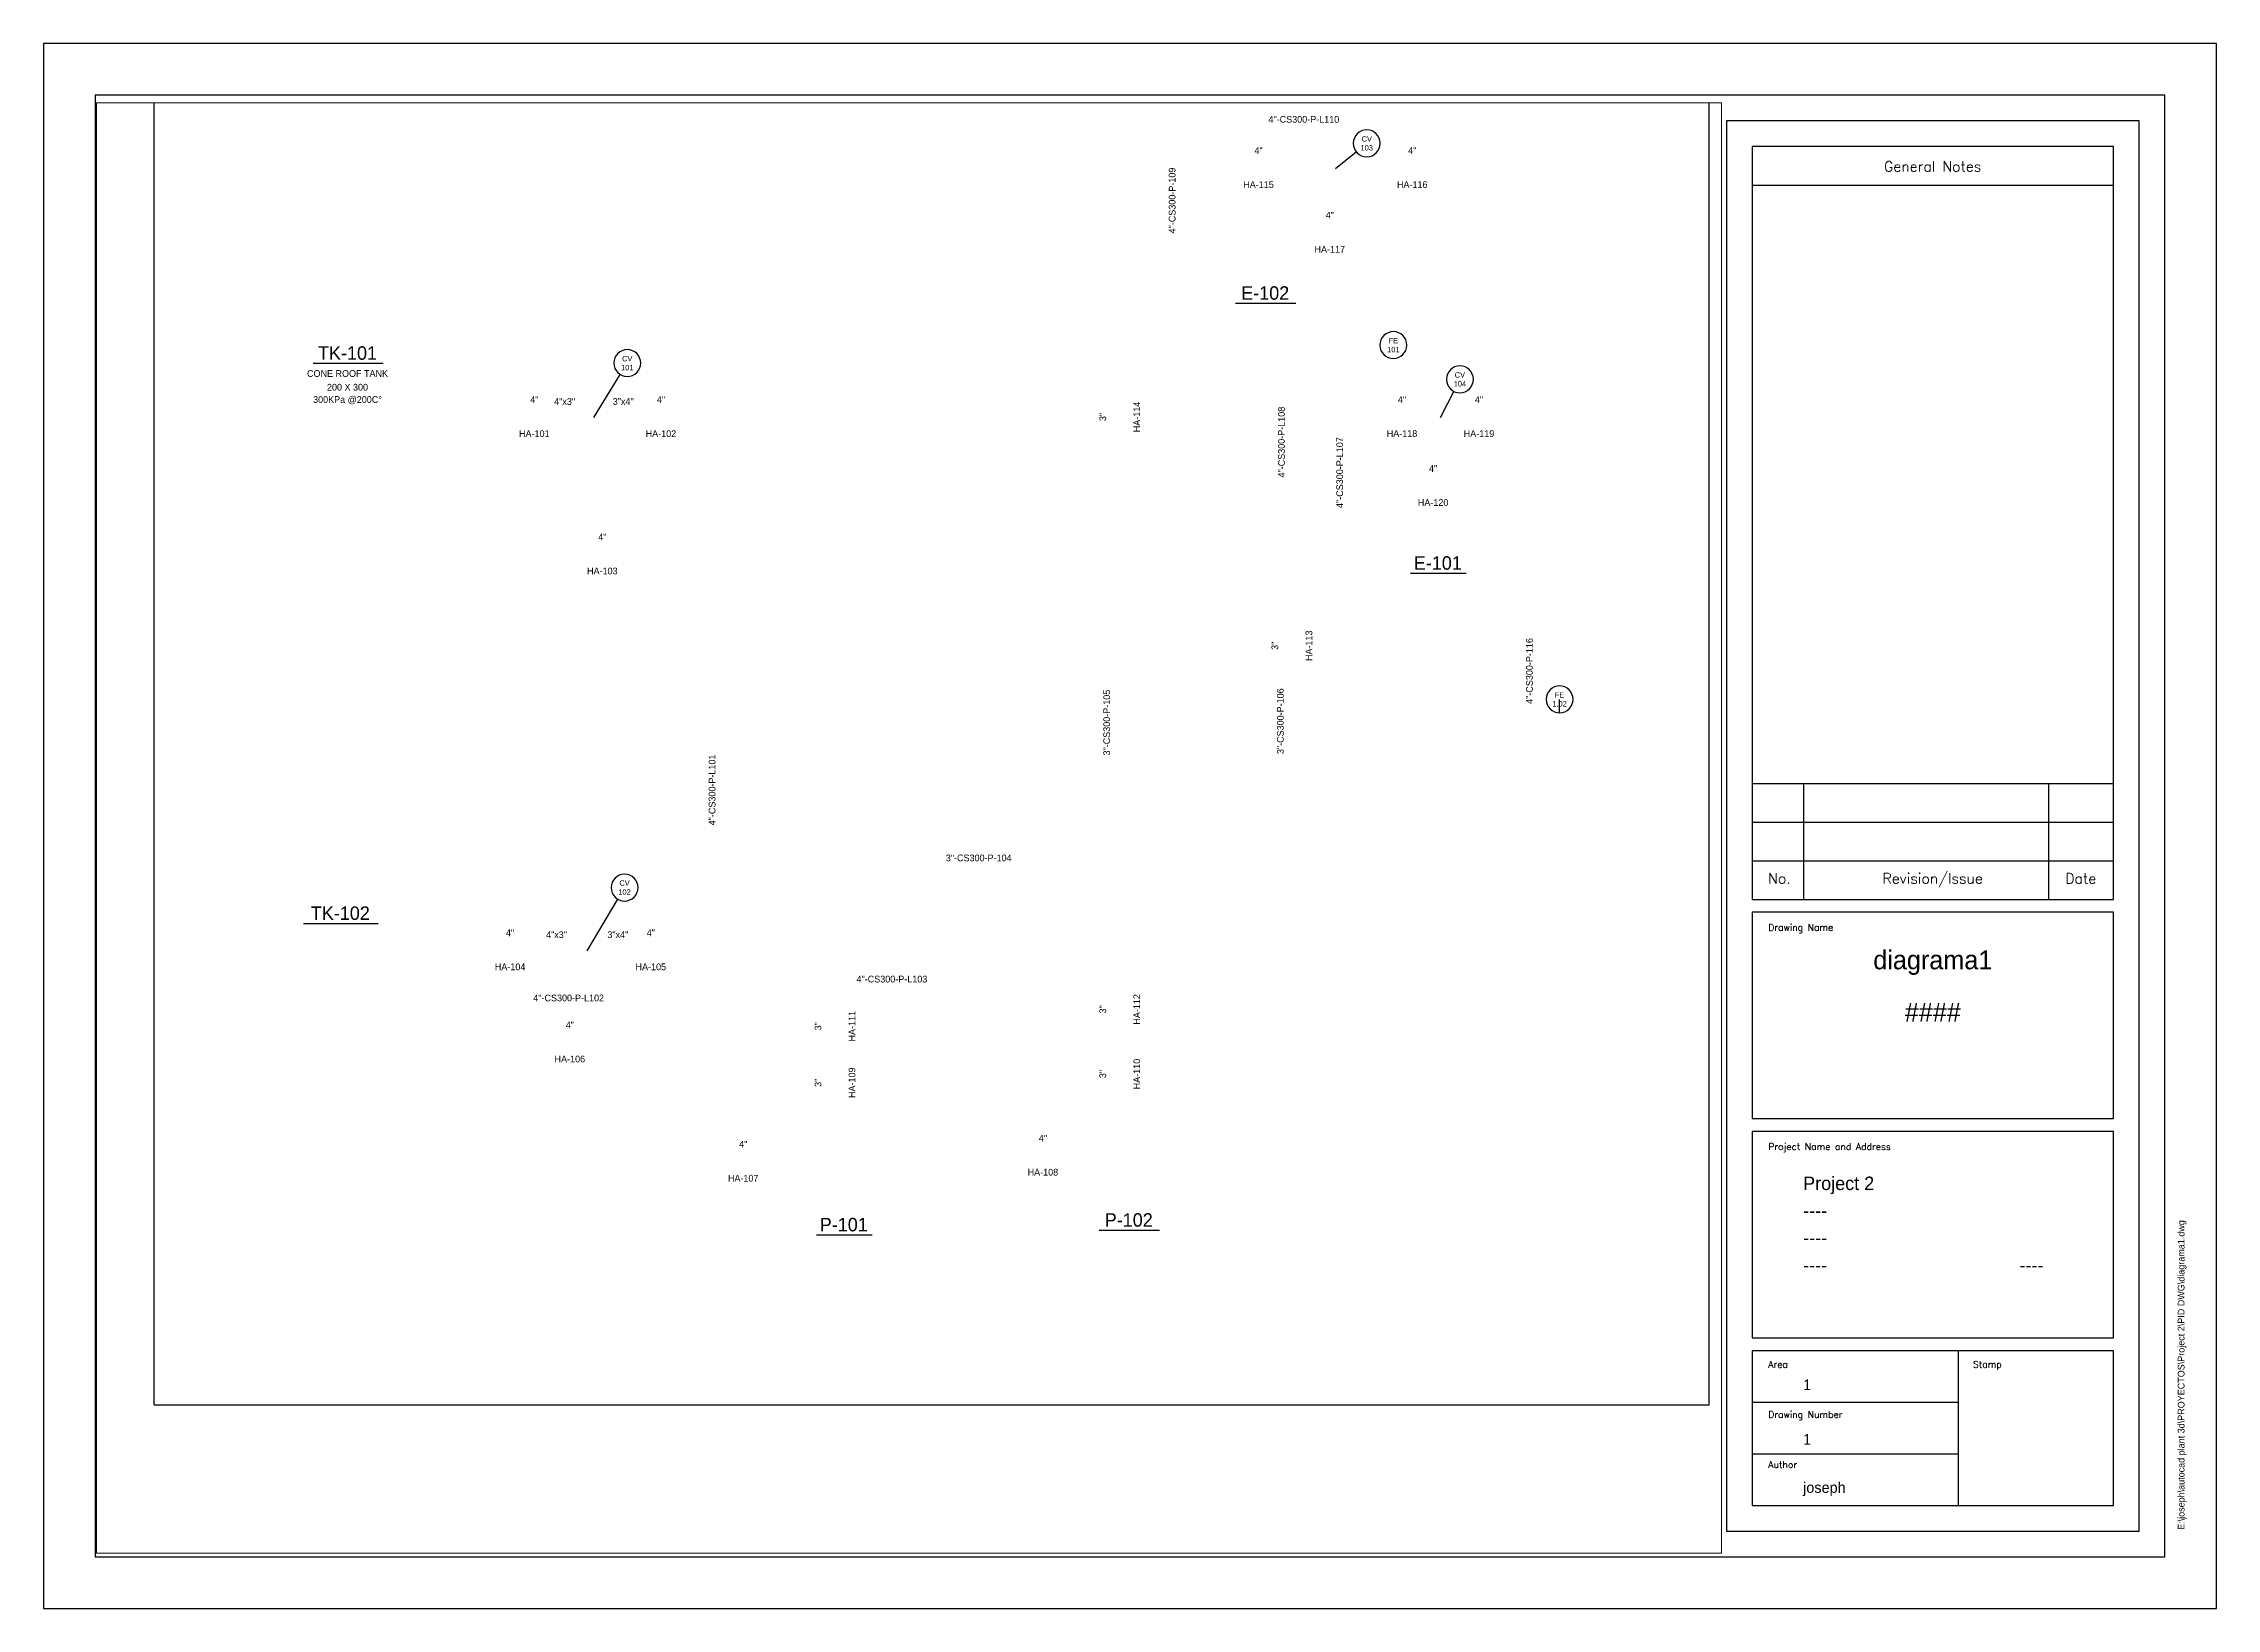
# Paper-space layout 'PID ISO A1 Title Block' of a CAD drawing. Header units: millimetres. Extents: x 0 to 807, y 0 to 581.
# The model-space entities are those that its viewports show. They can reach past a viewport. Long polylines and large blocks are cut down to what shows.
import ezdxf
from ezdxf.enums import TextEntityAlignment as Align

# ---------------------------------------------------------------- set-up
doc = ezdxf.new("R2010")
doc.units = ezdxf.units.MM
doc.linetypes.add('HIDDEN2', pattern=[0.1875, 0.125, -0.0625])
for name, color, linetype in [('Instrument', 2, 'Continuous'), ('Text', 7, 'Continuous'), ('Title Block', 7, 'Continuous')]:
    doc.layers.add(name, color=color, linetype=linetype)
doc.layers.add('no plot', color=41, linetype='HIDDEN2', plot=False)
doc.styles.add('Roman', font='romans')
doc.dimstyles.new('ISO-25', dxfattribs={"dimtxt": 2.5, "dimasz": 2.5, "dimexe": 1.25, "dimexo": 0.625, "dimtad": 1, "dimtxsty": 'Standard', "dimcen": 2.5, "dimadec": 0, "dimazin": 0, "dimtfac": 1, "dimtmove": 0, "dimatfit": 3, "dimfxl": 1, "dimarcsym": 0})

# ---------------------------------------------------------------- blocks, each defined once
blk = doc.blocks.new('PID ISO A1 titleblock')
for p, q in [((806.83, 581.21), (0, 581.21)), ((0, 581.21), (0, 0)), ((806.83, 0), (806.83, 581.21)), ((787.68, 562.06), (19.15, 562.06)), ((19.15, 562.06), (19.15, 19.15)), ((787.68, 19.15), (787.68, 562.06)), ((778.1, 552.48), (624.89, 552.48)), ((624.89, 552.48), (624.89, 28.73)), ((778.1, 28.73), (778.1, 552.48)), ((768.52, 542.91), (634.46, 542.91)), ((634.46, 542.91), (634.46, 263.33)), ((768.52, 263.33), (768.52, 542.91)), ((634.46, 528.54), (768.52, 528.54)), ((634.46, 306.43), (768.52, 306.43)), ((653.61, 263.33), (653.61, 306.43)), ((744.58, 263.33), (744.58, 306.43)), ((634.46, 292.06), (768.52, 292.06)), ((634.46, 277.7), (768.52, 277.7)), ((634.46, 263.33), (768.52, 263.33)), ((768.52, 258.55), (634.46, 258.55)), ((634.46, 258.55), (634.46, 181.94)), ((768.52, 181.94), (768.52, 258.55)), ((634.46, 181.94), (768.52, 181.94)), ((768.52, 177.15), (634.46, 177.15)), ((634.46, 177.15), (634.46, 100.55)), ((768.52, 100.55), (768.52, 177.15)), ((634.46, 100.55), (768.52, 100.55)), ((768.52, 95.76), (634.46, 95.76)), ((634.46, 95.76), (634.46, 38.3)), ((711.07, 38.3), (711.07, 95.76)), ((768.52, 38.3), (768.52, 95.76)), ((634.46, 76.61), (711.07, 76.61)), ((634.46, 57.45), (711.07, 57.45)), ((634.46, 38.3), (768.52, 38.3)), ((624.89, 28.73), (778.1, 28.73)), ((19.15, 19.15), (787.68, 19.15)), ((0, 0), (806.83, 0))]:
    blk.add_line(p, q)
at = {"style": 'Roman'}
for s, height, p in [('General Notes', 3.8303, (701.43, 535.55)), ('No.', 3.83, (644.56, 271.13)), ('Revision/Issue', 3.8303, (701.43, 271.13)), ('Date', 3.83, (756.41, 271.13))]:
    blk.add_text(s, height=height, dxfattribs=at).set_placement(p, align=Align.MIDDLE_CENTER)
for s, height, p in [('Drawing Name', 2.4897, (640.42, 251.69)), ('Project Name and Address', 2.4897, (640.42, 170.3)), ('Area', 2.49, (640.42, 89.42)), ('Stamp', 2.49, (716.43, 89.42)), ('Drawing Number', 2.4897, (640.42, 70.82)), ('Author', 2.49, (640.42, 52.21))]:
    blk.add_text(s, height=height, dxfattribs=at).set_placement(p)
blk = doc.blocks.new('*U7')
at = {"color": 0, "linetype": 'ByBlock', "lineweight": -3}
blk.add_line((-0.511, -0.152), (0.528, -0.152), dxfattribs=at)
at = {"color": 0, "linetype": 'ByBlock', "lineweight": -2}
for tag, height, p in [('#(TargetObject.Tag)', 0.2, (0, 0)), ('#(TargetObject.Description)', 0.1, (0, -0.304)), ('#(Tanks.DesignPressure) @#(Tanks.DesignTemperature)', 0.1, (0, -0.698)), ('#(TargetObject.Width) X #(TargetObject.Height)', 0.1, (0, -0.508))]:
    blk.add_attdef(tag, text='', height=height, dxfattribs=at).set_placement(p, align=Align.MIDDLE)
blk = doc.blocks.new('*U77')
at = {"color": 0, "linetype": 'ByBlock', "lineweight": -3}
blk.add_line((-0.404, -0.152), (0.42, -0.152), dxfattribs=at)
at = {"color": 0, "linetype": 'ByBlock', "lineweight": -2}
blk.add_attdef('#(Equipment.Tag)', text='', height=0.2, dxfattribs=at).set_placement((0, 0), align=Align.MIDDLE)
blk = doc.blocks.new('*U11')
at = {"color": 0, "linetype": 'ByBlock', "lineweight": -3}
blk.add_line((-0.44, -0.152), (0.456, -0.152), dxfattribs=at)
at = {"color": 0, "linetype": 'ByBlock', "lineweight": -2}
blk.add_attdef('#(Equipment.Tag)', text='', height=0.2, dxfattribs=at).set_placement((0, 0), align=Align.MIDDLE)
blk = doc.blocks.new('*U12')
at = {"color": 0, "linetype": 'ByBlock', "lineweight": -3}
blk.add_line((-0.547, -0.152), (0.564, -0.152), dxfattribs=at)
at = {"color": 0, "linetype": 'ByBlock', "lineweight": -2}
blk.add_attdef('#(Equipment.Tag)', text='', height=0.2, dxfattribs=at).set_placement((0, 0), align=Align.MIDDLE)
blk = doc.blocks.new('Pipeline Tag_block')
at = {"color": 0, "linetype": 'ByBlock', "lineweight": -2}
blk.add_attdef('#(TargetObject.Tag)', text='', height=0.1, dxfattribs=at).set_placement((0, 0), align=Align.MIDDLE_CENTER)
blk = doc.blocks.new('Valve Label_block')
at = {"color": 0, "linetype": 'ByBlock', "lineweight": -2}
blk.add_attdef('#(TargetObject.Size)', text='', height=0.1, dxfattribs=at).set_placement((0, 0.1875), align=Align.BOTTOM_CENTER)
blk.add_attdef('#(TargetObject.Tag)', text='', height=0.1, dxfattribs=at).set_placement((0, -0.1875), align=Align.TOP_CENTER)
blk = doc.blocks.new('AdjacentPipeReducerStyle_block')
at = {"color": 0, "linetype": 'ByBlock', "lineweight": -2}
blk.add_attdef('#(PipeLines.Size)x#(PipeLines.Size)', text='', height=0.1, dxfattribs=at).set_placement((0, 0), align=Align.MIDDLE_CENTER)
blk = doc.blocks.new('*U50')
at = {"color": 0, "linetype": 'ByBlock', "lineweight": -2}
for start, end in [(0, 180), (180, 0)]:
    blk.add_arc((0, 0), 0.25, start, end, dxfattribs=at)
blk.add_wipeout([(-0.12, 0.149), (0.125, 0.151), (0.125, 0.024), (-0.12, 0.024)], dxfattribs=at)
blk.add_wipeout([(-0.118, -0.024), (0.122, -0.024), (0.122, -0.155), (-0.118, -0.155)], dxfattribs=at)
for tag, p in [('#(TargetObject.Type)', (0, 0.083)), ('#(TargetObject.LoopNumber)', (0, -0.083))]:
    blk.add_attdef(tag, text='', height=0.1, dxfattribs=at).set_placement(p, align=Align.MIDDLE_CENTER)
blk = doc.blocks.new('*U67')
at = {"color": 0, "linetype": 'ByBlock', "lineweight": -2}
for start, end in [(0, 180), (180, 0)]:
    blk.add_arc((0, 0), 0.25, start, end, dxfattribs=at)
blk.add_wipeout([(-0.12, 0.149), (0.125, 0.151), (0.125, 0.024), (-0.12, 0.024)], dxfattribs=at)
blk.add_wipeout([(-0.136, -0.024), (0.14, -0.024), (0.14, -0.155), (-0.136, -0.155)], dxfattribs=at)
for tag, p in [('#(TargetObject.Type)', (0, 0.083)), ('#(TargetObject.LoopNumber)', (0, -0.083))]:
    blk.add_attdef(tag, text='', height=0.1, dxfattribs=at).set_placement(p, align=Align.MIDDLE_CENTER)
blk = doc.blocks.new('*U81')
at = {"color": 0, "linetype": 'ByBlock', "lineweight": -2}
for start, end in [(0, 180), (180, 0)]:
    blk.add_arc((0, 0), 0.25, start, end, dxfattribs=at)
blk.add_wipeout([(-0.102, 0.149), (0.107, 0.151), (0.107, 0.024), (-0.102, 0.024)], dxfattribs=at)
blk.add_wipeout([(-0.153, -0.024), (0.158, -0.024), (0.158, -0.155), (-0.153, -0.155)], dxfattribs=at)
for tag, p in [('#(TargetObject.Type)', (0, 0.083)), ('#(TargetObject.LoopNumber)', (0, -0.083))]:
    blk.add_attdef(tag, text='', height=0.1, dxfattribs=at).set_placement(p, align=Align.MIDDLE_CENTER)
blk = doc.blocks.new('*U82')
at = {"color": 0, "linetype": 'ByBlock', "lineweight": -2}
for start, end in [(0, 180), (180, 0)]:
    blk.add_arc((0, 0), 0.25, start, end, dxfattribs=at)
blk.add_wipeout([(-0.102, 0.149), (0.107, 0.151), (0.107, 0.024), (-0.102, 0.024)], dxfattribs=at)
blk.add_wipeout([(-0.118, -0.024), (0.122, -0.024), (0.122, -0.155), (-0.118, -0.155)], dxfattribs=at)
for tag, p in [('#(TargetObject.Type)', (0, 0.083)), ('#(TargetObject.LoopNumber)', (0, -0.083))]:
    blk.add_attdef(tag, text='', height=0.1, dxfattribs=at).set_placement(p, align=Align.MIDDLE_CENTER)

msp = doc.modelspace()

# ---------------------------------------------------------------- linework, layer by layer
at = {"layer": 'no plot'}
msp.add_lwpolyline([(10.95, 45.59), (588.45, 45.59), (588.45, 565.59), (10.95, 565.59)], close=True, dxfattribs=at)

# ---------------------------------------------------------------- block references
at = {"xscale": 25, "yscale": 25, "zscale": 25}
for p, values in [((163.5, 418.25), {'#(PipeLines.Size)x#(PipeLines.Size)': '4"x3"'}), ((185.25, 418.25), {'#(PipeLines.Size)x#(PipeLines.Size)': '3"x4"'}), ((160.5, 220.25), {'#(PipeLines.Size)x#(PipeLines.Size)': '4"x3"'}), ((183.25, 220.25), {'#(PipeLines.Size)x#(PipeLines.Size)': '3"x4"'})]:
    msp.add_blockref('AdjacentPipeReducerStyle_block', p, dxfattribs=at).add_auto_attribs(values)
at = {"layer": 'Text', "xscale": 25, "yscale": 25, "zscale": 25}
for name, p, values in [('Pipeline Tag_block', (437.97, 523.03), {'#(TargetObject.Tag)': '4"-CS300-P-L110'}), ('Valve Label_block', (421.13, 504.74), {'#(TargetObject.Size)': '4"', '#(TargetObject.Tag)': 'HA-115'}), ('Valve Label_block', (478.2, 504.74), {'#(TargetObject.Size)': '4"', '#(TargetObject.Tag)': 'HA-116'}), ('Valve Label_block', (447.6, 480.73), {'#(TargetObject.Size)': '4"', '#(TargetObject.Tag)': 'HA-117'}), ('*U11', (423.61, 458.54), {'#(Equipment.Tag)': 'E-102'}), ('*U7', (82.89, 436.25), {'#(TargetObject.Tag)': 'TK-101', '#(TargetObject.Description)': 'CONE ROOF TANK', '#(TargetObject.Width) X #(TargetObject.Height)': '200 X 300', '#(Tanks.DesignPressure) @#(Tanks.DesignTemperature)': '300KPa @200C°'}), ('Valve Label_block', (152.25, 412.25), {'#(TargetObject.Size)': '4"', '#(TargetObject.Tag)': 'HA-101'}), ('Valve Label_block', (199.25, 412.25), {'#(TargetObject.Size)': '4"', '#(TargetObject.Tag)': 'HA-102'}), ('Valve Label_block', (474.41, 412.28), {'#(TargetObject.Size)': '4"', '#(TargetObject.Tag)': 'HA-118'}), ('Valve Label_block', (502.99, 412.28), {'#(TargetObject.Size)': '4"', '#(TargetObject.Tag)': 'HA-119'}), ('Valve Label_block', (485.96, 386.67), {'#(TargetObject.Size)': '4"', '#(TargetObject.Tag)': 'HA-120'}), ('Valve Label_block', (177.5, 361.25), {'#(TargetObject.Size)': '4"', '#(TargetObject.Tag)': 'HA-103'}), ('*U77', (487.69, 358.28), {'#(Equipment.Tag)': 'E-101'}), ('Pipeline Tag_block', (317.25, 248.75), {'#(TargetObject.Tag)': '3"-CS300-P-104'}), ('*U12', (80.21, 228.24), {'#(Equipment.Tag)': 'TK-102'}), ('Valve Label_block', (143.25, 214.25), {'#(TargetObject.Size)': '4"', '#(TargetObject.Tag)': 'HA-104'}), ('Valve Label_block', (195.5, 214.25), {'#(TargetObject.Size)': '4"', '#(TargetObject.Tag)': 'HA-105'}), ('Pipeline Tag_block', (285.02, 203.75), {'#(TargetObject.Tag)': '4"-CS300-P-L103'}), ('Pipeline Tag_block', (165, 196.75), {'#(TargetObject.Tag)': '4"-CS300-P-L102'}), ('Valve Label_block', (165.43, 180), {'#(TargetObject.Size)': '4"', '#(TargetObject.Tag)': 'HA-106'}), ('Valve Label_block', (341.07, 137.98), {'#(TargetObject.Size)': '4"', '#(TargetObject.Tag)': 'HA-108'}), ('Valve Label_block', (229.8, 135.75), {'#(TargetObject.Size)': '4"', '#(TargetObject.Tag)': 'HA-107'}), ('*U77', (267.14, 112.58), {'#(Equipment.Tag)': 'P-101'}), ('*U11', (372.94, 114.31), {'#(Equipment.Tag)': 'P-102'})]:
    msp.add_blockref(name, p, dxfattribs=at).add_auto_attribs(values)
at = {"layer": 'Text', "xscale": 25, "yscale": 25, "zscale": 25, "rotation": 90}
for name, p, values in [('Pipeline Tag_block', (389.06, 492.88), {'#(TargetObject.Tag)': '4"-CS300-P-109'}), ('Valve Label_block', (370, 412.5), {'#(TargetObject.Size)': '3"', '#(TargetObject.Tag)': 'HA-114'}), ('Pipeline Tag_block', (429.64, 403.16), {'#(TargetObject.Tag)': '4"-CS300-P-L108'}), ('Pipeline Tag_block', (451.27, 391.84), {'#(TargetObject.Tag)': '4"-CS300-P-L107'}), ('Valve Label_block', (433.89, 327.52), {'#(TargetObject.Size)': '3"', '#(TargetObject.Tag)': 'HA-113'}), ('Pipeline Tag_block', (521.71, 318.18), {'#(TargetObject.Tag)': '4"-CS300-P-116'}), ('Pipeline Tag_block', (364.75, 299), {'#(TargetObject.Tag)': '3"-CS300-P-105'}), ('Pipeline Tag_block', (429.24, 299.52), {'#(TargetObject.Tag)': '3"-CS300-P-106'}), ('Pipeline Tag_block', (218.25, 274), {'#(TargetObject.Tag)': '4"-CS300-P-L101'}), ('Valve Label_block', (370, 192.5), {'#(TargetObject.Size)': '3"', '#(TargetObject.Tag)': 'HA-112'}), ('Valve Label_block', (264.25, 186.25), {'#(TargetObject.Size)': '3"', '#(TargetObject.Tag)': 'HA-111'}), ('Valve Label_block', (264.25, 165.25), {'#(TargetObject.Size)': '3"', '#(TargetObject.Tag)': 'HA-109'}), ('Valve Label_block', (370, 168.5), {'#(TargetObject.Size)': '3"', '#(TargetObject.Tag)': 'HA-110'})]:
    msp.add_blockref(name, p, dxfattribs=at).add_auto_attribs(values)

# ---------------------------------------------------------------- next in the draw order: block references
at = {"layer": 'Instrument', "linetype": 'ByBlock', "xscale": 20, "yscale": 20, "zscale": 20}
for name, p, values in [('*U67', (461.32, 514.12), {'#(TargetObject.Type)': 'CV', '#(TargetObject.LoopNumber)': '103'}), ('*U82', (471.21, 439.19), {'#(TargetObject.Type)': 'FE', '#(TargetObject.LoopNumber)': '101'}), ('*U50', (186.75, 432.5), {'#(TargetObject.Type)': 'CV', '#(TargetObject.LoopNumber)': '101'}), ('*U67', (495.89, 426.48), {'#(TargetObject.Type)': 'CV', '#(TargetObject.LoopNumber)': '104'}), ('*U81', (532.91, 307.64), {'#(TargetObject.Type)': 'FE', '#(TargetObject.LoopNumber)': '1.02'}), ('*U67', (185.75, 237.75), {'#(TargetObject.Type)': 'CV', '#(TargetObject.LoopNumber)': '102'})]:
    msp.add_blockref(name, p, dxfattribs=at).add_auto_attribs(values)

# ---------------------------------------------------------------- next in the draw order: leaders
at = {"layer": 'Instrument', "linetype": 'ByBlock', "has_arrowhead": 0}
for points in [[(449.67, 504.74), (457.42, 510.98)], [(174.38, 412.25), (184.14, 428.23)], [(488.7, 412.28), (493.63, 422.02)], [(532.91, 302.87), (532.91, 307.64)], [(171.88, 214.25), (183.21, 233.44)]]:
    msp.add_leader(points, dimstyle='ISO-25', dxfattribs=at)

psp = doc.layouts.new('PID ISO A1 Title Block')

# ---------------------------------------------------------------- block references
psp.add_blockref('PID ISO A1 titleblock', (0, 0))

# ---------------------------------------------------------------- texts
at = {"insert": (792.43, 29.21), "char_height": 2.5, "attachment_point": 1, "rotation": 90}
psp.add_mtext('E:\\\\joseph\\\\autocad plant 3d\\\\PROYECTOS\\\\Project 2\\\\PID DWG\\\\diagrama1.dwg', dxfattribs=at)
at = {"layer": 'Title Block'}
for s, insert, char_height, attachment_point in [('diagrama1', (701.49, 244.39), 7, 2), ('Project 2', (653.34, 160.41), 5, 1), ('----', (653.34, 150.28), 5, 1), ('----', (653.34, 140.16), 5, 1), ('----', (653.34, 130.03), 5, 1), ('----', (733.69, 130.03), 5, 1), ('1', (653.34, 85.11), 4, 1), ('1', (653.34, 64.85), 4, 1), ('joseph', (653.34, 46.96), 4, 1)]:
    psp.add_mtext(s, dxfattribs=dict(at, insert=insert, char_height=char_height, attachment_point=attachment_point))
at = {"layer": 'Title Block', "insert": (701.49, 224.96), "char_height": 7, "width": 88.204, "attachment_point": 2}
psp.add_mtext('####', dxfattribs=at)

# ---------------------------------------------------------------- viewports
at = {"layer": '0', "color": 5}
psp.add_viewport(center=(321.37, 289.84), size=(603.25, 538.6526), view_center_point=(291.37, 259.84), view_height=538.6526, dxfattribs=at)

doc.saveas('drawing.dxf')
